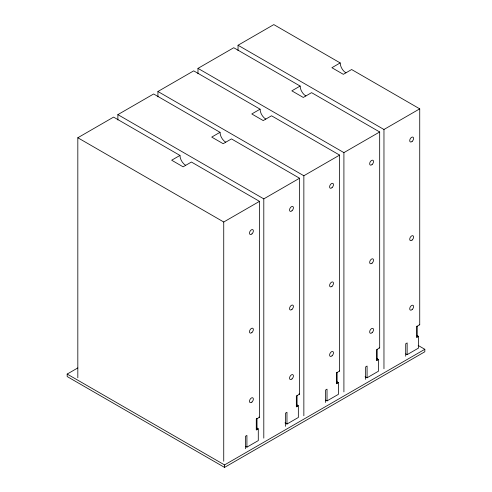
<?xml version="1.0" encoding="UTF-8"?>
<svg xmlns="http://www.w3.org/2000/svg" width="492" height="492" viewBox="0 0 492 492"><rect width="100%" height="100%" fill="white"/><g stroke="black" fill="none" stroke-linecap="round" stroke-linejoin="round"><path stroke-width="0.74" d="M77.822 377.776L77.822 137.754L113.584 117.108L179.961 155.429A8.093 4.674 60 0 0 185.687 165.343M117.877 119.993L117.877 114.63L153.639 93.978L220.022 132.305A8.093 4.674 60 0 0 225.742 142.213M157.932 96.869L157.932 91.5L193.694 70.854L260.077 109.175A8.093 4.674 60 0 0 265.797 119.089M197.987 73.745L197.987 68.376L233.755 47.724L300.132 86.051A8.093 4.674 60 0 0 305.858 95.965M238.048 50.614L238.048 45.246L273.81 24.6L340.187 62.927A8.093 4.674 60 0 0 345.913 72.834M179.961 155.429L171.665 160.22L183.11 166.825L191.406 162.034L259.505 201.351L259.505 417.271L256.283 419.135L256.283 430.02L258.288 428.858L258.288 440.592L246.916 447.154L245.588 446.392M220.022 132.305L211.72 137.096L223.165 143.701L231.468 138.91L299.56 178.227L299.56 394.147L296.344 396.005L296.344 406.89L298.343 405.734L298.343 417.462L286.971 424.03L284.979 422.88M260.077 109.175L251.781 113.966L263.226 120.577L271.522 115.786L339.615 155.097L339.615 371.023L336.399 372.881L336.399 383.766L338.404 382.61L338.404 394.338L327.026 400.9L325.704 400.137M300.132 86.051L291.836 90.842L303.281 97.447L311.577 92.656L379.676 131.973L379.676 347.893L376.454 349.751L376.454 360.636L378.459 359.48L378.459 371.208L367.087 377.776L365.095 376.626M340.187 62.927L331.891 67.712L343.336 74.323L351.632 69.532L419.731 108.849L419.731 324.769L416.509 326.627L416.509 337.512L418.514 336.356L418.514 348.084L407.142 354.652L405.814 353.883M77.822 137.754L223.737 222.003L259.505 201.351M117.877 114.63L263.798 198.873L299.56 178.227M157.932 91.5L303.853 175.749L339.615 155.097M197.987 68.376L343.908 152.618L379.676 131.973M238.048 45.246L383.963 129.494L419.731 108.849M418.182 345.458L424.824 349.289L424.824 351.768L224.543 467.4L67.176 376.546L67.176 374.068L77.822 367.924M67.176 374.068L224.543 464.922L424.824 349.289M417.185 335.587L418.514 336.356M377.13 358.717L378.459 359.48M337.075 381.841L338.404 382.61M297.02 404.971L298.343 405.734M256.301 427.714L258.288 428.858M417.228 337.1L417.228 326.214A2.546 1.47 60 0 1 416.958 326.122M407.142 354.652L407.142 342.924L405.709 343.748L405.709 356.226M383.963 129.494L383.963 368.748M377.167 349.338L377.167 360.224M367.087 377.776L367.087 366.048L365.654 366.872L365.654 379.357M343.908 152.618L343.908 391.878M337.112 383.354L337.112 372.469A2.546 1.47 60 0 1 336.842 372.37M327.026 400.9L327.026 389.172L325.599 390.002L325.599 402.481M303.853 175.749L303.853 415.771M297.057 395.593L297.057 406.478M286.971 424.03L286.971 412.302L285.538 413.126L285.538 426.343M263.798 198.873L263.798 438.132M257.002 429.602L257.002 418.717A2.546 1.47 60 0 1 256.455 418.483M246.916 447.154L246.916 435.426L245.483 436.25L245.483 448.735M224.543 464.922L224.543 467.4M223.737 222.003L223.737 461.256M339.615 371.023A2.546 1.47 60 0 1 339.345 370.925M259.505 417.271A2.546 1.47 60 0 1 258.958 417.038M379.676 347.893A2.546 1.47 60 0 1 379.129 347.653M299.56 394.147A2.546 1.47 60 0 1 299.013 393.907M419.731 324.769A2.546 1.47 60 0 1 419.184 324.529M332.032 355.814A2.731 1.574 -60 0 0 332.899 351.583A2.731 1.574 -60 0 0 329.671 354.449A2.731 1.574 -60 0 0 332.032 355.814M332.032 286.27A2.731 1.574 -60 0 0 332.899 282.039A2.731 1.574 -60 0 0 329.671 284.905A2.731 1.574 -60 0 0 332.032 286.27M332.032 187.649A2.731 1.574 -60 0 0 332.899 183.418A2.731 1.574 -60 0 0 329.671 186.283A2.731 1.574 -60 0 0 332.032 187.649M251.922 402.069A2.731 1.574 -60 0 0 252.79 397.837A2.731 1.574 -60 0 0 249.555 400.697A2.731 1.574 -60 0 0 251.922 402.069M251.922 332.518A2.731 1.574 -60 0 0 252.79 328.287A2.731 1.574 -60 0 0 249.555 331.153A2.731 1.574 -60 0 0 251.922 332.518M251.922 233.903A2.731 1.574 -60 0 0 252.79 229.672A2.731 1.574 -60 0 0 249.555 232.538A2.731 1.574 -60 0 0 251.922 233.903M372.093 332.684A2.731 1.574 -60 0 0 372.954 328.453A2.731 1.574 -60 0 0 369.726 331.319A2.731 1.574 -60 0 0 372.093 332.684M372.093 263.14A2.731 1.574 -60 0 0 372.954 258.909A2.731 1.574 -60 0 0 369.726 261.775A2.731 1.574 -60 0 0 372.093 263.14M372.093 164.525A2.731 1.574 -60 0 0 372.954 160.294A2.731 1.574 -60 0 0 369.726 163.16A2.731 1.574 -60 0 0 372.093 164.525M291.977 378.938A2.731 1.574 -60 0 0 292.845 374.707A2.731 1.574 -60 0 0 289.61 377.573A2.731 1.574 -60 0 0 291.977 378.938M291.977 309.394A2.731 1.574 -60 0 0 292.845 305.163A2.731 1.574 -60 0 0 289.61 308.029A2.731 1.574 -60 0 0 291.977 309.394M291.977 210.773A2.731 1.574 -60 0 0 292.845 206.542A2.731 1.574 -60 0 0 289.61 209.407A2.731 1.574 -60 0 0 291.977 210.773M412.148 309.56A2.731 1.574 -60 0 0 413.016 305.329A2.731 1.574 -60 0 0 409.781 308.195A2.731 1.574 -60 0 0 412.148 309.56M412.148 240.016A2.731 1.574 -60 0 0 413.016 235.785A2.731 1.574 -60 0 0 409.781 238.651A2.731 1.574 -60 0 0 412.148 240.016M412.148 141.395A2.731 1.574 -60 0 0 413.016 137.163A2.731 1.574 -60 0 0 409.781 140.029A2.731 1.574 -60 0 0 412.148 141.395"/></g></svg>
